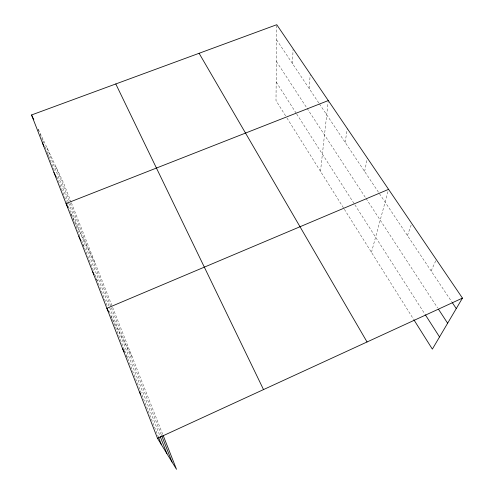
<?xml version="1.0" encoding="UTF-8"?>
<svg xmlns="http://www.w3.org/2000/svg" width="494" height="494" viewBox="0 0 494 494"><rect width="100%" height="100%" fill="white"/><g stroke="black" fill="none" stroke-linecap="round" stroke-linejoin="round"><path stroke-width="0.37" stroke-dasharray="2.47 1.85" d="M276.751 25.46L275.992 100.578L286.539 117.337M292.504 63.615L293.053 49.48M309.188 88.568L310.183 74.761M320.495 171.319L328.201 101.319M345.164 142.383L347.307 128.576M364.603 171.455L367.375 158.123M371.457 252.335L388.58 189.344M407.445 235.539L411.724 223.418M431.126 270.959L436.301 259.609M276.603 39.835L319.019 103.283M319.451 103.919L452.016 302.204M276.387 61.386L365.671 197.903M366.085 198.539L437.628 307.929M276.183 81.985L296.301 113.385M296.715 114.034L354.513 204.244M354.92 204.887L424.957 314.209M286.94 117.986L343.972 208.635M344.374 209.277L413.453 319.087M126.445 355.853L127.477 357.767M111.002 316.253L132.157 356.878M96.219 278.74L97.923 282.111M82.578 243.919L84.264 247.309L81.516 240.103M71.006 213.686L95.385 263.648M47.405 153.368L48.393 155.456M38.291 129.292L63.528 182.897L71.13 202.163M71.414 202.88L162.847 434.677M55.736 166.348L69.969 202.528M70.247 203.238L161.402 434.998M47.072 147.941L68.16 201.725M68.709 203.139L159.902 435.757M38.242 129.311L39.069 131.429M40.175 134.251L42.379 139.901M42.657 140.611L44.04 144.143M45.139 146.965L48.449 155.443M48.727 156.147L54.531 171.004M56.736 176.661L66.443 201.496M66.721 202.207L79.837 235.799M84.598 247.988L94.039 272.157M95.151 275.004L107.612 306.91M109.273 311.158L124.389 349.863M124.673 350.579L158.389 436.906"/><path stroke-width="0.74" d="M163.125 435.381L176.506 469.3L157.512 438.326L31.548 114.966L276.757 24.7L462.452 298.11L432.349 349.128L413.861 319.741M157.512 438.326L462.452 298.11M388.58 189.344L106.865 308.299L108.587 311.615M328.288 100.572L66.054 203.54L68.036 207.603M452.442 302.841L456.277 308.577M438.462 309.201L447.632 323.224M425.377 314.857L439.53 336.951M199.101 53.29L367.054 341.978M139.499 392.088L140.605 394.027M122.654 348.838L124.377 352.024M92.458 271.317L94.163 274.689M78.873 236.459L80.893 240.529M115.794 83.955L263.518 389.587M53.926 172.412L56.186 177.105M42.441 142.933L44.096 146.409M31.548 114.966L33.796 119.739M161.68 435.708L172.017 461.983M160.179 436.48L166.923 453.671M158.667 437.622L161.452 444.748"/></g></svg>
